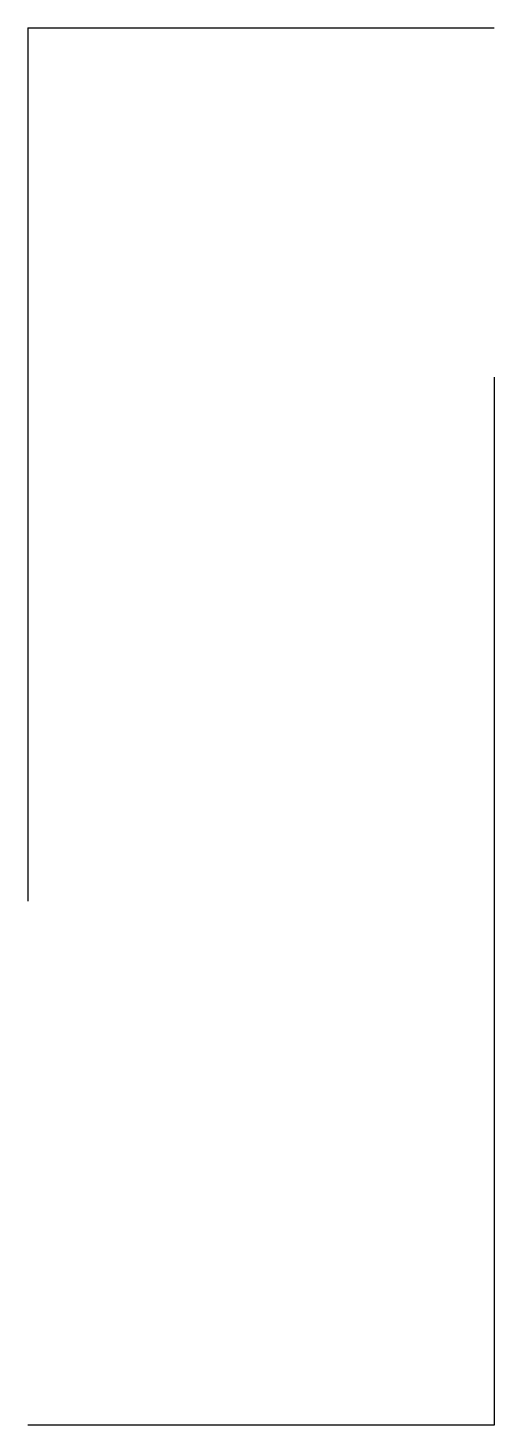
# Model space of a CAD drawing. Header units: millimetres. Extents: x -25 to 25, y -75 to 75.
import ezdxf

# ---------------------------------------------------------------- set-up
doc = ezdxf.new("R2010")
doc.units = ezdxf.units.MM

msp = doc.modelspace()

# ---------------------------------------------------------------- linework, layer by layer
at = {"color": 0, "linetype": 'ByBlock', "lineweight": -2}
for p, q in [((-25, 75), (25, 75)), ((-25, 75), (-25, -18.75)), ((25, 37.5), (25, -75)), ((25, -75), (-25, -75))]:
    msp.add_line(p, q, dxfattribs=at)

doc.saveas('drawing.dxf')
